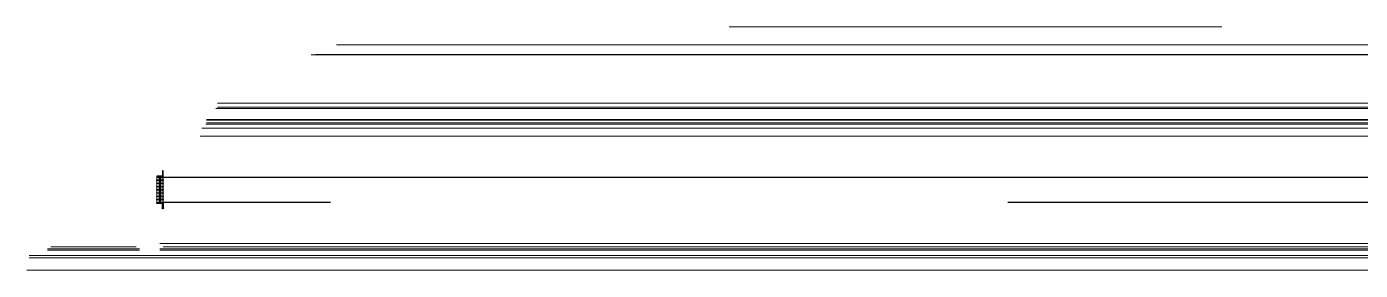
# Model space of a CAD drawing. Header units: inches. Extents: x -12478 to 399182, y -16583 to 525552.
# Drawn here: x 40011 to 44933, y 36160 to 37057 of the extents above; entities that cross this region are included whole.
import ezdxf

# ---------------------------------------------------------------- set-up
doc = ezdxf.new("R2010")
doc.units = ezdxf.units.IN
doc.header["$LTSCALE"] = 1000
doc.header["$MEASUREMENT"] = 0
doc.linetypes.add('DASHED', pattern=[0.75, 0.5, -0.25])
doc.linetypes.add('HIDDEN', pattern=[0.375, 0.25, -0.125])
for name, color, linetype in [('8', 8, 'Continuous'), ('A-Hidden', 8, 'HIDDEN'), ('FURNITURE', 200, 'Continuous'), ('METAL', 5, 'Continuous'), ('PROJECTION', 8, 'Continuous')]:
    doc.layers.add(name, color=color, linetype=linetype)
doc.layers.add('GRC', color=41, linetype='Continuous', lineweight=0)

# ---------------------------------------------------------------- blocks, each defined once
blk = doc.blocks.new('DIFFUSER SEC')
at = {"layer": 'FURNITURE', "color": 251, "linetype": 'Continuous', "lineweight": 0}
for p, q in [((55028.5, -20119.8), (55028.5, -20213.8)), ((55051.5, -20119.8), (55051.5, -20213.8))]:
    blk.add_line(p, q, dxfattribs=at)
at = {"layer": 'METAL'}
for points in [[(55048.5, -20096.8), (55048.5, -20116.8), (55028.5, -20116.8), (55028.5, -20119.8), (55051.5, -20119.8), (55051.5, -20096.8), (55048.5, -20096.8)], [(55048.5, -20236.8), (55048.5, -20216.8), (55028.5, -20216.8), (55028.5, -20213.8), (55051.5, -20213.8), (55051.5, -20236.8), (55048.5, -20236.8)]]:
    blk.add_lwpolyline(points, dxfattribs=at)
for points in [[(55028.5, -20130.2), (55051.5, -20130.2), (55051.5, -20132.2), (55028.5, -20132.2)], [(55028.5, -20142.1), (55051.5, -20142.1), (55051.5, -20144.1), (55028.5, -20144.1)], [(55028.5, -20154), (55051.5, -20154), (55051.5, -20156), (55028.5, -20156)], [(55028.5, -20165.8), (55051.5, -20165.8), (55051.5, -20167.8), (55028.5, -20167.8)], [(55028.5, -20177.7), (55051.5, -20177.7), (55051.5, -20179.7), (55028.5, -20179.7)], [(55028.5, -20189.6), (55051.5, -20189.6), (55051.5, -20191.6), (55028.5, -20191.6)], [(55028.5, -20201.5), (55051.5, -20201.5), (55051.5, -20203.5), (55028.5, -20203.5)]]:
    blk.add_lwpolyline(points, close=True, dxfattribs=at)
at = {"layer": 'PROJECTION'}
for p, q in [((55037.5, -20130.2), (55037.5, -20119.8)), ((55042.5, -20130.2), (55042.5, -20119.8)), ((55037.5, -20142.1), (55037.5, -20132.2)), ((55037.5, -20154), (55037.5, -20144.1)), ((55037.5, -20165.8), (55037.5, -20156)), ((55037.5, -20177.7), (55037.5, -20167.8)), ((55037.5, -20189.6), (55037.5, -20179.7)), ((55042.5, -20142.1), (55042.5, -20132.2)), ((55042.5, -20154), (55042.5, -20144.1)), ((55042.5, -20165.8), (55042.5, -20156)), ((55042.5, -20177.7), (55042.5, -20167.8)), ((55042.5, -20189.6), (55042.5, -20179.7)), ((55037.5, -20201.5), (55037.5, -20191.6)), ((55037.5, -20213.8), (55037.5, -20203.5)), ((55042.5, -20201.5), (55042.5, -20191.6)), ((55042.5, -20213.8), (55042.5, -20203.5))]:
    blk.add_line(p, q, dxfattribs=at)

msp = doc.modelspace()

# ---------------------------------------------------------------- linework, layer by layer
at = {"layer": '8', "linetype": 'HIDDEN', "ltscale": 20, "elevation": 0}
msp.add_lwpolyline([(48632, 36409.2), (40515, 36409.2), (40515, 36503.2), (48632, 36503.2)], close=True, dxfattribs=at)
at = {"layer": 'A-Hidden', "linetype": 'DASHED', "lineweight": 0, "ltscale": 10}
msp.add_line((51921.8, 37056.8, 0), (42603.5, 37056.8, 0), dxfattribs=at)
at = {"layer": 'GRC', "lineweight": 0}
for p, q in [((47994.1, 36990.7, 0), (41154.4, 36990.7, 0)), ((48089.3, 36953, 0), (41060.8, 36953, 0)), ((48068.7, 36954.9, 0), (41076.8, 36954.9, 0)), ((48434.9, 36775.4, 0), (40715.8, 36775.4, 0)), ((48441.3, 36755.5, 0), (40708.7, 36755.5, 0)), ((48434.3, 36760.5, 0), (40715.8, 36760.5, 0)), ((48492.1, 36683.7, 0), (40658, 36683.7, 0)), ((48478.1, 36697.5, 0), (40671.9, 36697.5, 0)), ((48474.8, 36714.7, 0), (40675.2, 36714.7, 0)), ((48474.8, 36712.7, 0), (40675.2, 36712.7, 0)), ((48478.1, 36702.3, 0), (40675.3, 36702.3, 0)), ((48498.1, 36653.5, 0), (40652, 36653.5, 0)), ((40087.6, 36238.9, 0), (40427.1, 36238.9, 0)), ((40087.6, 36233.9, 0), (40427.1, 36233.9, 0)), ((40415, 36245.9, 0), (40099.7, 36245.9, 0)), ((40503, 36258.9, 0), (48647.1, 36258.9, 0)), ((40503, 36238.9, 0), (48647.1, 36238.9, 0)), ((40503, 36233.9, 0), (48647.1, 36233.9, 0)), ((40515, 36245.9, 0), (48635, 36245.9, 0)), ((49130.3, 36213.9, 0), (40019.7, 36213.9, 0)), ((49130.3, 36205.2, 0), (40019.7, 36205.2, 0)), ((49139, 36159.9, 0), (40011.1, 36159.9, 0))]:
    msp.add_line(p, q, dxfattribs=at)

# ---------------------------------------------------------------- block references
msp.add_blockref('DIFFUSER SEC', (-14536.5, 56623, 0))

doc.saveas('drawing.dxf')
